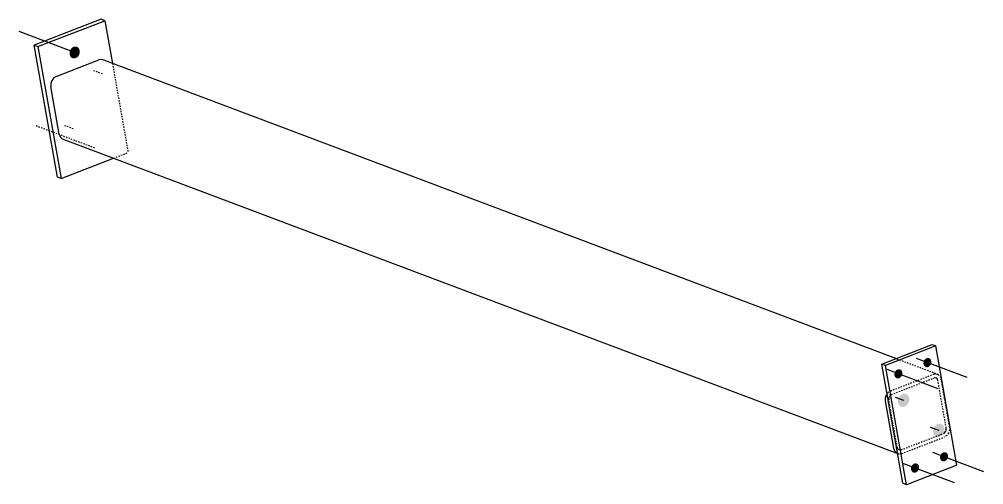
# Model space of a CAD drawing. Header units: millimetres. Extents: x -12 to 27782, y 5 to 703.
# Drawn here: x -12 to 1409, y 17 to 703 of the extents above; entities that cross this region are included whole.
import ezdxf

# ---------------------------------------------------------------- set-up
doc = ezdxf.new("R2010")
doc.units = ezdxf.units.MM
doc.linetypes.add('DXK_LINE_DOT2', pattern=[3.9198, 1.9599, -1.9599])
doc.layers.add('STÅL', color=7, linetype='Continuous')

msp = doc.modelspace()

# ---------------------------------------------------------------- hatches: boundary and pattern name
at = {"layer": 'STÅL', "linetype": 'Continuous'}
for points in [[(62.5, 656.5), (63.3, 658.2), (64.4, 659.7), (65.6, 661), (67.1, 661.9), (68.6, 662.5), (70.2, 662.7), (71.8, 662.6), (73.2, 662), (74.5, 661.2), (75.5, 659.9), (76.3, 658.5), (76.7, 656.8), (76.9, 655), (76.7, 653.2), (76.2, 651.4), (75.4, 649.7), (74.3, 648.2), (73, 646.9), (71.6, 646), (70, 645.4), (68.4, 645.1), (66.9, 645.3), (65.5, 645.8), (64.2, 646.7), (63.1, 647.9), (62.4, 649.4), (61.9, 651.1), (61.8, 652.9), (62, 654.7)], [(1320.3, 199), (1321, 200.3), (1321.8, 201.5), (1322.8, 202.5), (1323.9, 203.2), (1325.2, 203.7), (1326.4, 203.8), (1327.6, 203.7), (1328.7, 203.3), (1329.7, 202.6), (1330.5, 201.7), (1331.1, 200.5), (1331.4, 199.2), (1331.6, 197.8), (1331.4, 196.4), (1331, 195), (1330.4, 193.7), (1329.5, 192.5), (1328.5, 191.5), (1327.4, 190.8), (1326.2, 190.3), (1325, 190.1), (1323.8, 190.3), (1322.7, 190.7), (1321.7, 191.4), (1320.9, 192.3), (1320.3, 193.5), (1319.9, 194.8), (1319.8, 196.2), (1320, 197.6)], [(1277.5, 182.4), (1278.2, 183.7), (1279, 184.9), (1280, 185.9), (1281.1, 186.6), (1282.3, 187.1), (1283.6, 187.3), (1284.8, 187.1), (1285.9, 186.7), (1286.9, 186), (1287.7, 185.1), (1288.3, 183.9), (1288.6, 182.6), (1288.7, 181.3), (1288.6, 179.8), (1288.2, 178.4), (1287.6, 177.1), (1286.7, 175.9), (1285.7, 174.9), (1284.6, 174.2), (1283.4, 173.7), (1282.2, 173.6), (1281, 173.7), (1279.9, 174.1), (1278.9, 174.8), (1278.1, 175.8), (1277.5, 176.9), (1277.1, 178.2), (1277, 179.6), (1277.1, 181)], [(1283, 144.3), (1283.9, 146.2), (1285.1, 147.8), (1286.5, 149.2), (1288.2, 150.3), (1289.9, 150.9), (1291.6, 151.2), (1293.3, 151), (1294.9, 150.4), (1296.3, 149.4), (1297.5, 148.1), (1298.3, 146.4), (1298.9, 144.6), (1299, 142.6), (1298.8, 140.5), (1298.2, 138.5), (1297.3, 136.7), (1296.2, 135), (1294.7, 133.6), (1293.1, 132.5), (1291.4, 131.9), (1289.6, 131.6), (1287.9, 131.8), (1286.3, 132.4), (1284.9, 133.4), (1283.8, 134.7), (1282.9, 136.4), (1282.4, 138.2), (1282.2, 140.2), (1282.5, 142.3)], [(1334.8, 100.1), (1335.7, 101.9), (1336.9, 103.6), (1338.3, 105), (1339.9, 106.1), (1341.6, 106.7), (1343.4, 107), (1345.1, 106.8), (1346.7, 106.2), (1348.1, 105.2), (1349.3, 103.9), (1350.1, 102.2), (1350.6, 100.4), (1350.8, 98.4), (1350.6, 96.3), (1350, 94.3), (1349.1, 92.4), (1347.9, 90.8), (1346.5, 89.4), (1344.9, 88.3), (1343.2, 87.7), (1341.4, 87.4), (1339.7, 87.6), (1338.1, 88.2), (1336.7, 89.2), (1335.5, 90.5), (1334.7, 92.2), (1334.2, 94), (1334, 96), (1334.2, 98.1)], [(1344.8, 60.2), (1345.5, 61.5), (1346.3, 62.7), (1347.3, 63.7), (1348.4, 64.4), (1349.6, 64.9), (1350.9, 65), (1352.1, 64.9), (1353.2, 64.5), (1354.2, 63.8), (1355, 62.9), (1355.6, 61.7), (1355.9, 60.4), (1356, 59), (1355.9, 57.6), (1355.5, 56.2), (1354.9, 54.9), (1354, 53.7), (1353, 52.7), (1351.9, 52), (1350.7, 51.5), (1349.5, 51.3), (1348.3, 51.5), (1347.1, 51.9), (1346.2, 52.6), (1345.4, 53.5), (1344.8, 54.7), (1344.4, 56), (1344.3, 57.4), (1344.4, 58.8)], [(1302, 43.6), (1302.6, 44.9), (1303.5, 46.1), (1304.5, 47.1), (1305.6, 47.8), (1306.8, 48.3), (1308.1, 48.5), (1309.2, 48.3), (1310.4, 47.9), (1311.3, 47.2), (1312.2, 46.3), (1312.8, 45.1), (1313.1, 43.8), (1313.2, 42.4), (1313.1, 41), (1312.7, 39.6), (1312.1, 38.3), (1311.2, 37.1), (1310.2, 36.1), (1309.1, 35.4), (1307.9, 34.9), (1306.7, 34.8), (1305.5, 34.9), (1304.3, 35.3), (1303.4, 36), (1302.5, 36.9), (1302, 38.1), (1301.6, 39.4), (1301.5, 40.8), (1301.6, 42.2)]]:
    msp.add_hatch(color=96, dxfattribs=at).paths.add_polyline_path(points)

# ---------------------------------------------------------------- linework, layer by layer
at = {"layer": 'STÅL', "color": 2, "linetype": 'Continuous'}
for p, q in [((108.4, 702.9), (9.6, 664.6)), ((15, 662.6), (113.8, 700.8)), ((113.8, 700.8), (108.4, 702.9)), ((113.8, 700.8), (125, 637.6)), ((43.9, 470.3), (9.6, 664.6)), ((9.6, 664.6), (15, 662.6)), ((15, 662.6), (49.3, 468.2)), ((42.1, 618.7), (104.7, 642.9)), ((108.6, 643.5), (104.7, 642.9)), ((112.2, 642.4), (108.6, 643.5)), ((1279, 202.8), (112.2, 642.4)), ((35.7, 612.7), (34.2, 608.3)), ((38.5, 616.4), (35.7, 612.7)), ((42.1, 618.7), (38.5, 616.4)), ((34.2, 608.3), (34.2, 603.8)), ((46.6, 533.4), (34.2, 603.8)), ((46.6, 533.4), (48.1, 529.5)), ((48.1, 529.5), (50.9, 526.7)), ((50.9, 526.7), (1280.4, 63.5)), ((49.3, 468.2), (126.6, 498.2)), ((49.3, 468.2), (43.9, 470.3)), ((1258.5, 194.9), (1332.6, 223.6)), ((1338.1, 221.6), (1264, 192.9)), ((1332.6, 223.6), (1338.1, 221.6)), ((1369.1, 45.7), (1338.1, 221.6)), ((1289.5, 19.1), (1258.5, 194.9)), ((1264, 192.9), (1258.5, 194.9)), ((1295, 17), (1264, 192.9)), ((1263.7, 145.1), (1265.2, 149.6)), ((1263.7, 140.6), (1263.7, 145.1)), ((1266.3, 150.9), (1265.2, 149.6)), ((1276.1, 70.2), (1263.7, 140.6)), ((1277.6, 66.3), (1276.1, 70.2)), ((1280.4, 63.5), (1277.6, 66.3)), ((1281.8, 63.1), (1280.4, 63.5)), ((1369.1, 45.7), (1295, 17)), ((1295, 17), (1289.5, 19.1))]:
    msp.add_line(p, q, dxfattribs=at)
at = {"layer": 'STÅL', "color": 96, "linetype": 'Continuous'}
for p, q in [((74.3, 652), (-12.3, 684.7)), ((1384.1, 175), (1309.4, 203.1)), ((1341.3, 158.4), (1266.6, 186.6)), ((1278.1, 146.1), (1290.6, 141.4)), ((1329.9, 101.9), (1342.4, 97.2)), ((1408.6, 36.2), (1333.8, 64.3)), ((1365.8, 19.6), (1291, 47.8))]:
    msp.add_line(p, q, dxfattribs=at)
at = {"layer": 'STÅL', "color": 96, "linetype": 'DXK_LINE_DOT2'}
for p, q in [((110.1, 622.3), (97.6, 627)), ((98.8, 513.2), (12.2, 545.9)), ((67.2, 541.4), (54.7, 546.1))]:
    msp.add_line(p, q, dxfattribs=at)
at = {"layer": 'STÅL', "color": 7, "linetype": 'DXK_LINE_DOT2'}
for p, q in [((125, 637.6), (148.1, 506.5)), ((126.6, 498.2), (148.1, 506.5)), ((1341.8, 179.2), (1279, 202.8)), ((1271.6, 155.5), (1334.2, 179.7)), ((1272.6, 150), (1335.2, 174.2)), ((1334.2, 179.7), (1338.1, 180.4)), ((1337.1, 174.5), (1335.2, 174.2)), ((1339, 173.9), (1337.1, 174.5)), ((1338.1, 180.4), (1341.8, 179.2)), ((1340.3, 172.5), (1339, 173.9)), ((1341.1, 170.5), (1340.3, 172.5)), ((1353.5, 100.2), (1341.1, 170.5)), ((1341.8, 179.2), (1344.5, 176.4)), ((1344.5, 176.4), (1346, 172.5)), ((1358.4, 102.1), (1346, 172.5)), ((1268, 153.2), (1266.3, 150.9)), ((1271.6, 155.5), (1268, 153.2)), ((1269.4, 147), (1268.7, 144.8)), ((1268.7, 144.8), (1268.7, 142.5)), ((1281.1, 72.2), (1268.7, 142.5)), ((1270.8, 148.8), (1269.4, 147)), ((1272.6, 150), (1270.8, 148.8)), ((1353.5, 97.9), (1353.5, 100.2)), ((1358.4, 102.1), (1358.4, 97.6)), ((1287, 68.5), (1349.5, 92.7)), ((1288, 63), (1350.5, 87.2)), ((1349.5, 92.7), (1351.4, 93.9)), ((1354.1, 89.5), (1350.5, 87.2)), ((1351.4, 93.9), (1352.7, 95.7)), ((1352.7, 95.7), (1353.5, 97.9)), ((1356.9, 93.2), (1354.1, 89.5)), ((1358.4, 97.6), (1356.9, 93.2)), ((1281.1, 72.2), (1281.8, 70.2)), ((1281.8, 70.2), (1283.2, 68.8)), ((1284, 62.3), (1281.8, 63.1)), ((1283.2, 68.8), (1285, 68.2)), ((1288, 63), (1284, 62.3)), ((1285, 68.2), (1285.9, 68.4)), ((1285.9, 68.4), (1287, 68.5))]:
    msp.add_line(p, q, dxfattribs=at)

doc.saveas('drawing.dxf')
